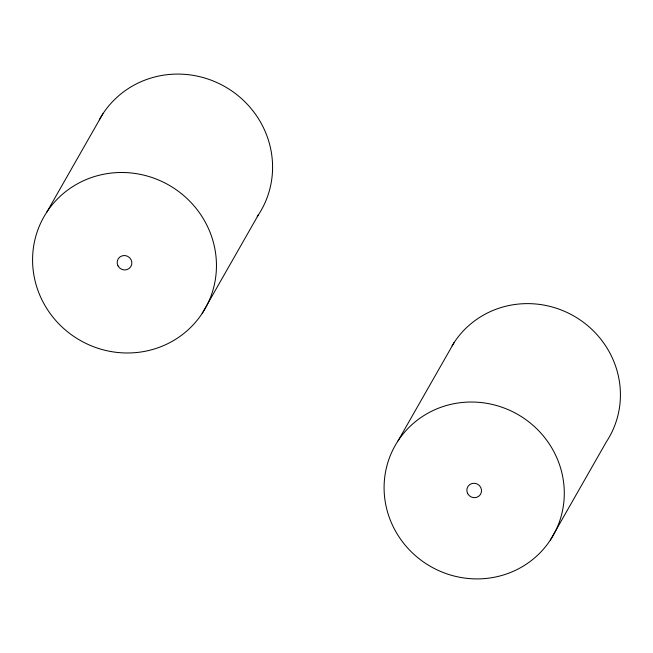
<?xml version="1.0" encoding="UTF-8"?>
<svg xmlns="http://www.w3.org/2000/svg" width="653" height="653" viewBox="0 0 653 653"><rect width="100%" height="100%" fill="white"/><g stroke="black" fill="none" stroke-linecap="round" stroke-linejoin="round"><path stroke-width="0.98" d="M46.804 212.135L102.937 113.72M202.218 313.35A92.742 89.412 29.7 0 0 128.217 172.727A92.742 89.412 29.7 0 0 43.106 302.143A92.742 89.412 29.7 0 0 202.218 313.35L258.351 214.935M398.036 440.873L454.17 342.466M550.34 540.064A90.889 87.624 29.7 0 0 477.816 402.256A90.889 87.624 29.7 0 0 394.412 529.085A90.889 87.624 29.7 0 0 550.34 540.064L606.474 441.657A90.889 87.624 29.7 0 0 576.746 317.733A90.889 87.624 29.7 0 0 452.072 345.829M99.289 119.809A92.742 89.412 29.7 0 1 227.554 88.204A92.742 89.412 29.7 0 1 257.225 216.608M467.679 493.619A7.42 7.15 29.7 0 0 480.404 494.517A7.42 7.15 29.7 0 0 474.486 483.269A7.42 7.15 29.7 0 0 467.679 493.619M118.005 265.893A7.42 7.15 29.7 0 0 130.731 266.791A7.42 7.15 29.7 0 0 124.813 255.535A7.42 7.15 29.7 0 0 118.005 265.893"/></g></svg>
